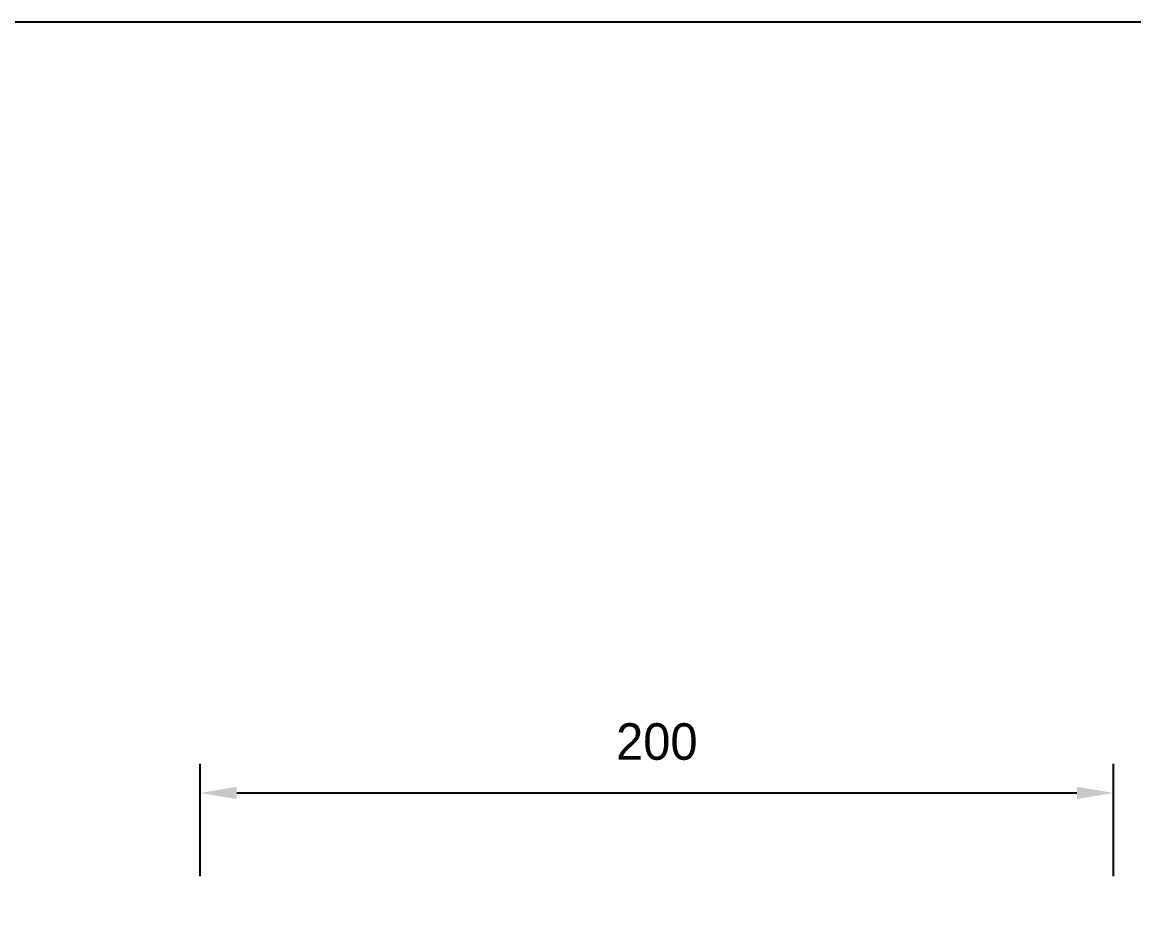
# Model space of a CAD drawing. Header units: millimetres. Extents: x 1398 to 1463.6, y 278.6 to 295.8.
# Drawn here: x 1408.921 to 1411.355, y 293.844 to 295.8 of the extents above; entities that cross this region are included whole.
import ezdxf

# ---------------------------------------------------------------- set-up
doc = ezdxf.new("R2010")
doc.units = ezdxf.units.MM
doc.styles.add('2', font='SCRIPTC.SHX', dxfattribs={"height": 0.2})
doc.styles.add('ROMANS', font='romans')
doc.dimstyles.get("Standard").update_dxf_attribs({"dimscale": 75, "dimtxt": 0.1, "dimasz": 0.1, "dimexe": 0.08, "dimexo": 0.06, "dimgap": 0.09, "dimtad": 1, "dimtih": 1, "dimtoh": 1, "dimzin": 0, "dimdsep": 46, "dimtxsty": 'Standard', "dimcen": 0.01, "dimclrd": 7, "dimclre": 7, "dimclrt": 7, "dimadec": 0, "dimazin": 0, "dimtfac": 1.8, "dimtofl": 0, "dimtmove": 2, "dimatfit": 3, "dimfxl": 0, "dimtolj": 1, "dimtzin": 0, "dimarcsym": 0})

# ---------------------------------------------------------------- blocks, each defined once
blk = doc.blocks.new('*D28')
at = {"color": 5, "linetype": 'ByBlock'}
for p, q in [((-3750.01, -3694.67), (-3750.01, -3682.35)), ((-3650.01, -3694.67), (-3650.01, -3682.35)), ((-3746.01, -3685.55), (-3654.01, -3685.55))]:
    blk.add_line(p, q, dxfattribs=at)
for points in [[(-3746.01, -3684.88), (-3746.01, -3686.22), (-3750.01, -3685.55)], [(-3654.01, -3684.88), (-3654.01, -3686.22), (-3650.01, -3685.55)]]:
    blk.add_solid(points, dxfattribs=at)
at = {"layer": 'DEFPOINTS', "color": 0, "linetype": 'ByBlock'}
for p in [(-3650.01, -3685.55), (-3750.01, -3697.07), (-3650.01, -3697.07)]:
    blk.add_point(p, dxfattribs=at)
at = {"color": 5, "linetype": 'ByBlock', "insert": (-3700.01, -3679.95), "char_height": 4, "attachment_point": 5}
blk.add_mtext('\\A1;200', dxfattribs=at)
blk = doc.blocks.new('A$C03A07C7F')
blk.add_lwpolyline([(0, 12.028), (770, 12.028), (770, 577.028), (0, 577.028)], close=True)
for tag, p, style in [('ROSY', (683.087, 26.495), '2'), ('30/10/02', (715.706, 16.31), 'ROMANS'), ('ROSY', (1513.839, 14.827), '2'), ('ROSY', (2354.851, 14.827), '2'), ('ROSY', (3194.181, 14.827), '2'), ('30/10/02', (1546.458, 4.642), 'ROMANS'), ('30/10/02', (2387.471, 4.642), 'ROMANS'), ('30/10/02', (3226.8, 4.642), 'ROMANS')]:
    blk.add_attdef(tag, p, '', height=2.88, dxfattribs=dict(style=style))
dim = blk.add_aligned_dim(p1=(568.007, 481.136), p2=(668.015, 481.136), distance=11.519, text='200', dimstyle='Standard', override={"dimscale": 40, "dimclrd": 5, "dimclre": 5, "dimclrt": 5})
dim.commit()
dim.dimension.update_dxf_attribs({"geometry": '*D28', "text_midpoint": (618.011, 498.255), "insert": (4318.021, 4178.205)})

msp = doc.modelspace()

# ---------------------------------------------------------------- block references
at = {"xscale": 0.01999999999999991, "yscale": 0.01999999999999991, "zscale": 0.01999999999999991}
msp.add_blockref('A$C03A07C7F', (1397.9505, 284.2598), dxfattribs=at)

doc.saveas('drawing.dxf')
